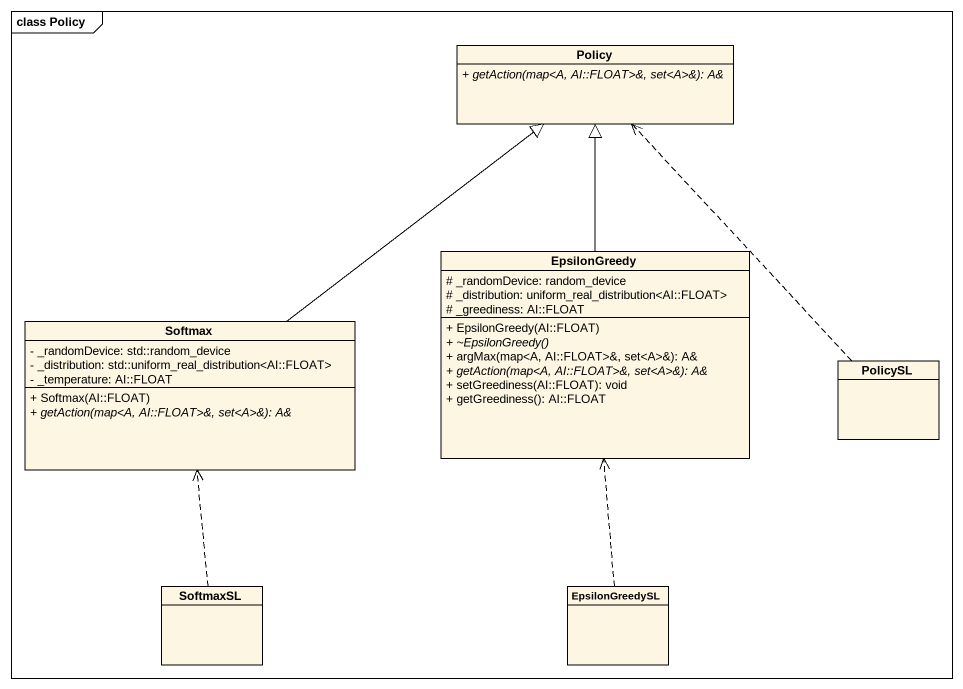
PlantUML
@startuml
mainframe class Policy
hide circle
hide empty members
skinparam classAttributeIconSize 0
class Policy {
  {abstract} + getAction(map<A, AI::FLOAT>&, set<A>&): A&
}
class EpsilonGreedy {
  # _randomDevice: random_device
  # _distribution: uniform_real_distribution<AI::FLOAT>
  # _greediness: AI::FLOAT
  + EpsilonGreedy(AI::FLOAT)
  {abstract} + ~EpsilonGreedy()
  + argMax(map<A, AI::FLOAT>&, set<A>&): A&
  {abstract} + getAction(map<A, AI::FLOAT>&, set<A>&): A&
  + setGreediness(AI::FLOAT): void
  + getGreediness(): AI::FLOAT
}
class Softmax {
  - _randomDevice: std::random_device
  - _distribution: std::uniform_real_distribution<AI::FLOAT>
  - _temperature: AI::FLOAT
  + Softmax(AI::FLOAT)
  {abstract} + getAction(map<A, AI::FLOAT>&, set<A>&): A&
}
class PolicySL
class SoftmaxSL
class EpsilonGreedySL
EpsilonGreedy -up-|> Policy
Softmax -up-|> Policy
PolicySL .up.> Policy
SoftmaxSL .up.> Softmax
EpsilonGreedySL .up.> EpsilonGreedy
@enduml
